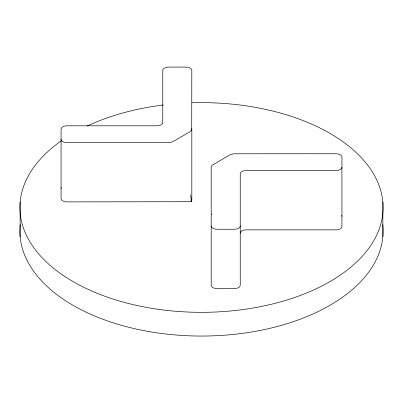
<?xml version="1.0" encoding="UTF-8"?>
<svg xmlns="http://www.w3.org/2000/svg" width="403" height="403" viewBox="0 0 403 403"><rect width="100%" height="100%" fill="white"/><g stroke="black" fill="none" stroke-linecap="round" stroke-linejoin="round"><path stroke-width="0.6" d="M211.187 214.532L211.293 213.907M61.06 139.226A5.813 3.355 0 0 0 66.873 142.581L168.696 142.581L171.492 142.188L173.048 141.549L190.03 131.746L191.717 129.862L191.813 70.444A5.813 3.355 0 0 0 186 67.089L168.57 67.089A5.813 3.355 0 0 0 162.757 70.444L162.757 122.452A5.813 3.355 0 0 1 156.943 125.807L66.873 125.807A5.813 3.355 0 0 0 61.06 129.161L61.06 198.533A5.813 3.355 0 0 0 66.873 201.888L191.148 201.707L191.813 200.407L191.813 129.756A5.813 3.355 0 0 0 191.531 128.718M190.644 194.81L191.496 201.505M191.108 198.835L191.148 201.707M382.85 201.994L382.85 236.692M20.15 201.994L20.15 236.692M191.994 102.78A181.597 104.845 0 0 1 379.661 227.786A181.597 104.845 0 0 1 123.797 302.245A181.597 104.845 0 0 1 61.372 140.793M87.214 126.003A181.597 104.845 0 0 1 163.124 105.007M61.06 188.468A5.813 3.355 0 0 1 61.347 187.435M240.243 233.206A5.813 3.355 0 0 1 246.057 229.851L336.127 229.851A5.813 3.355 0 0 0 341.94 226.496L341.94 157.12A5.813 3.355 0 0 0 336.127 153.765L233.755 153.78L229.952 154.792L211.867 165.497L211.187 167.109L211.187 285.208A5.813 3.355 0 0 0 217 288.563L234.43 288.563A5.813 3.355 0 0 0 240.243 285.208L240.243 173.894A5.813 3.355 0 0 1 246.057 170.54L336.127 170.54A5.813 3.355 0 0 0 341.94 167.185M341.653 215.393A5.813 3.355 0 0 1 341.94 216.431M382.729 224.501A181.597 104.845 0 0 1 201.5 336.052A181.597 104.845 0 0 1 20.271 224.501M211.187 225.902A5.813 3.355 0 0 0 217 229.257L234.43 229.257A5.813 3.355 0 0 0 240.243 225.902"/></g></svg>
